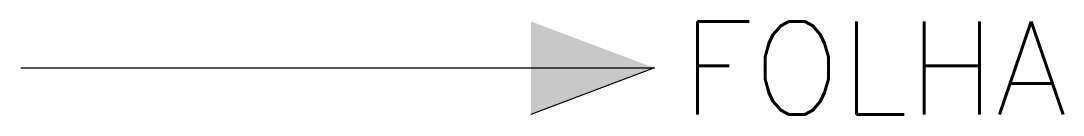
# Model space of a CAD drawing. Extents: x 210 to 226.9, y 184.2 to 185.7.
import ezdxf
from ezdxf.enums import TextEntityAlignment as Align

# ---------------------------------------------------------------- set-up
doc = ezdxf.new("R2010")
doc.units = 0
doc.header["$MEASUREMENT"] = 0
doc.layers.get('0').update_dxf_attribs({"linetype": 'CONTINUOUS'})
doc.styles.add('ROMANS', font='romans')

msp = doc.modelspace()

# ---------------------------------------------------------------- hatches: boundary and pattern name
msp.add_hatch(color=256).paths.add_polyline_path([(220.264, 185), (218.264, 185.75), (218.264, 184.25)])

# ---------------------------------------------------------------- linework, layer by layer
at = {"color": 7}
msp.add_line((210.014, 185), (220.264, 185), dxfattribs=at)
msp.add_line((220.264, 185), (218.264, 184.25))

# ---------------------------------------------------------------- texts
at = {"color": 7, "lineweight": -3, "style": 'ROMANS'}
msp.add_attdef('FOLHA', text='', height=1.5, dxfattribs=at).set_placement((220.699, 185), align=Align.MIDDLE_LEFT)

doc.saveas('drawing.dxf')
